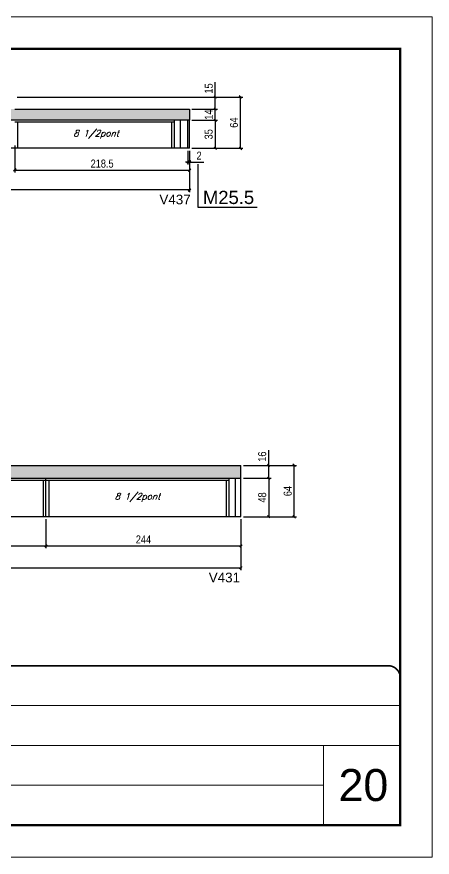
# Model space of a CAD drawing. Extents: x 3309 to 9590, y -2522 to 15424.
# Drawn here: x 9043 to 9563, y 8964 to 10014 of the extents above; entities that cross this region are included whole.
import ezdxf

# ---------------------------------------------------------------- set-up
doc = ezdxf.new("R2010")
doc.units = 0
doc.linetypes.add('CONTINUO', pattern=[0])
doc.linetypes.add('DASHED', pattern=[0.75, 0.5, -0.25])
for name, color, linetype in [('5', 5, 'Continuous'), ('COTA', 241, 'Continuous'), ('NOMENCLATURA', 7, 'Continuous'), ('Painéis', 200, 'Continuous'), ('SARR_2.2x7', 40, 'Continuous'), ('SARR_3.5x7', 81, 'Continuous'), ('texto', 7, 'Continuous')]:
    doc.layers.add(name, color=color, linetype=linetype)
for name, color, linetype, lineweight in [('CARIMBO', 255, 'Continuous', 9), ('Folhas', 255, 'Continuous', 9), ('SARRAFO DE PRESSAO', 251, 'DASHED', 9)]:
    doc.layers.add(name, color=color, linetype=linetype, lineweight=lineweight)
doc.styles.add('ARIAL', font='arial.ttf')
doc.styles.add('COTA TECNICA', font='techl___.ttf', dxfattribs={"height": 10})
doc.styles.add('Romans', font='romans.shx')
doc.styles.get("Standard").update_dxf_attribs({"font": 'arial.ttf'})
doc.dimstyles.new('PAINEL', dxfattribs={"dimtxt": 10, "dimasz": 3, "dimexe": 3, "dimexo": 3, "dimgap": 3, "dimtad": 1, "dimdec": 1, "dimzin": 12, "dimdsep": 46, "dimtxsty": 'COTA TECNICA', "dimblk1": 'OBLIQUE', "dimblk2": 'OBLIQUE', "dimsah": 1, "dimcen": 0.9, "dimclrd": 4, "dimclre": 4, "dimclrt": 240, "dimadec": 1, "dimazin": 3, "dimtfac": 1, "dimtdec": 1, "dimtmove": 0, "dimatfit": 3, "dimfxl": 1, "dimtolj": 1, "dimtzin": 12, "dimarcsym": 0})

# ---------------------------------------------------------------- blocks, each defined once
blk = doc.blocks.new('9999999999')
at = {"color": 30, "linetype": 'CONTINUO'}
for p, q in [((98564.6, 34379.6), (99584, 34379.6)), ((98564.6, 34329.8), (99488, 34329.8)), ((99584, 34329.8), (99488, 34329.8)), ((99488, 34329.8), (99488, 34230.2)), ((98564.6, 34280), (99488, 34280))]:
    blk.add_line(p, q, dxfattribs=at)
at = {"color": 30, "linetype": 'CONTINUO', "const_width": 2}
blk.add_lwpolyline([(99584, 34230.2), (99584, 34414.4, 0.414214), (99569, 34429.4), (98229, 34429.4, 0.414214), (98214, 34414.4), (98214, 34245.2, 0.414214), (98229, 34230.2), (99584, 34230.2)], format="xyb", dxfattribs=at)
at = {"layer": 'Folhas'}
blk.add_lwpolyline([(98139, 34190.2), (99624, 34190.2), (99624, 35240.2), (98139, 35240.2)], close=True, dxfattribs=at)
at = {"layer": 'Folhas', "color": 30, "const_width": 3}
blk.add_lwpolyline([(98214, 34230.2), (99584, 34230.2), (99584, 35200.2), (98214, 35200.2)], close=True, dxfattribs=at)
blk = doc.blocks.new('_Oblique')
at = {"color": 0, "linetype": 'ByBlock', "lineweight": -2}
blk.add_line((-0.5, -0.5), (0.5, 0.5), dxfattribs=at)
blk = doc.blocks.new('*D1317')
at = {"layer": 'COTA', "color": 4, "linetype": 'ByBlock', "lineweight": -2, "transparency": 16777216}
for p, q in [((8552.7, 9846.3), (8552.7, 9794.3)), ((9259.2, 9846.3), (9259.2, 9794.3)), ((9259.2, 9797.3), (8552.7, 9797.3))]:
    blk.add_line(p, q, dxfattribs=at)
at = {"layer": 'Defpoints', "color": 0, "linetype": 'ByBlock', "transparency": 16777216}
for p in [(8552.7, 9849.3), (9259.2, 9849.3), (8552.7, 9797.3)]:
    blk.add_point(p, dxfattribs=at)
at = {"layer": 'COTA', "color": 4, "linetype": 'ByBlock', "lineweight": -2, "transparency": 16777216, "xscale": 3, "yscale": 3, "zscale": 3, "rotation": 180}
blk.add_blockref('_Oblique', (8552.7, 9797.3), dxfattribs=at)
at = {"layer": 'COTA', "color": 4, "linetype": 'ByBlock', "lineweight": -2, "transparency": 16777216, "xscale": 3, "yscale": 3, "zscale": 3}
blk.add_blockref('_Oblique', (9259.2, 9797.3), dxfattribs=at)
at = {"layer": 'COTA', "color": 240, "linetype": 'ByBlock', "transparency": 16777216, "insert": (8905.9, 9805.4), "char_height": 10, "attachment_point": 5, "style": 'COTA TECNICA'}
blk.add_mtext('\\A1;706.5', dxfattribs=at)
blk = doc.blocks.new('*D1318')
at = {"layer": 'COTA', "color": 4, "lineweight": -2, "transparency": 16777216}
for p, q in [((9040.7, 9852.8), (9040.7, 9819)), ((9259.2, 9846.3), (9259.2, 9819)), ((9040.7, 9822), (9259.2, 9822))]:
    blk.add_line(p, q, dxfattribs=at)
at = {"layer": 'Defpoints', "color": 0, "transparency": 16777216}
for p in [(9040.7, 9855.8), (9259.2, 9849.3), (9259.2, 9822)]:
    blk.add_point(p, dxfattribs=at)
at = {"layer": 'COTA', "color": 4, "lineweight": -2, "transparency": 16777216, "xscale": 3, "yscale": 3, "zscale": 3, "rotation": 180}
blk.add_blockref('_Oblique', (9040.7, 9822), dxfattribs=at)
at = {"layer": 'COTA', "color": 4, "lineweight": -2, "transparency": 16777216, "xscale": 3, "yscale": 3, "zscale": 3}
blk.add_blockref('_Oblique', (9259.2, 9822), dxfattribs=at)
at = {"layer": 'COTA', "color": 240, "transparency": 16777216, "insert": (9149.9, 9830.1), "char_height": 10, "attachment_point": 5, "style": 'COTA TECNICA'}
blk.add_mtext('\\A1;218.5', dxfattribs=at)
blk = doc.blocks.new('*D1320')
at = {"layer": 'COTA', "color": 4, "lineweight": -2, "transparency": 16777216}
for p, q in [((9262.2, 9884.3), (9294.4, 9884.3)), ((9291.4, 9884.3), (9291.4, 9849.3)), ((9262.2, 9849.3), (9294.4, 9849.3))]:
    blk.add_line(p, q, dxfattribs=at)
at = {"layer": 'Defpoints', "color": 0, "transparency": 16777216}
for p in [(9259.2, 9884.3, 0), (9259.2, 9849.3, 0), (9291.4, 9849.3)]:
    blk.add_point(p, dxfattribs=at)
at = {"layer": 'COTA', "color": 4, "lineweight": -2, "transparency": 16777216, "xscale": 3, "yscale": 3, "zscale": 3}
for p, rotation in [((9291.4, 9884.3), 90), ((9291.4, 9849.3), 270)]:
    blk.add_blockref('_Oblique', p, dxfattribs=dict(at, rotation=rotation))
at = {"layer": 'COTA', "color": 240, "transparency": 16777216, "insert": (9283.2, 9866.8), "char_height": 10, "attachment_point": 5, "rotation": 90, "style": 'COTA TECNICA'}
blk.add_mtext('\\A1;35', dxfattribs=at)
blk = doc.blocks.new('*D1321')
at = {"layer": 'COTA', "color": 4, "lineweight": -2, "transparency": 16777216}
for p, q in [((9262.2, 9898.3), (9294.4, 9898.3)), ((9291.4, 9884.3), (9291.4, 9898.3)), ((9262.2, 9884.3), (9294.4, 9884.3))]:
    blk.add_line(p, q, dxfattribs=at)
at = {"layer": 'Defpoints', "color": 0, "transparency": 16777216}
for p in [(9259.2, 9898.3, 0), (9291.4, 9898.3), (9259.2, 9884.3, 0)]:
    blk.add_point(p, dxfattribs=at)
at = {"layer": 'COTA', "color": 4, "lineweight": -2, "transparency": 16777216, "xscale": 3, "yscale": 3, "zscale": 3}
for p, rotation in [((9291.4, 9898.3), 90), ((9291.4, 9884.3), 270)]:
    blk.add_blockref('_Oblique', p, dxfattribs=dict(at, rotation=rotation))
at = {"layer": 'COTA', "color": 240, "transparency": 16777216, "insert": (9283.3, 9891.3), "char_height": 10, "attachment_point": 5, "rotation": 90, "style": 'COTA TECNICA'}
blk.add_mtext('\\A1;14', dxfattribs=at)
blk = doc.blocks.new('*D1319')
at = {"layer": 'COTA', "color": 4, "lineweight": -2, "transparency": 16777216}
for p, q in [((9043.7, 9913.3), (9326, 9913.3)), ((9323, 9849.3), (9323, 9913.3)), ((9262.2, 9849.3), (9326, 9849.3))]:
    blk.add_line(p, q, dxfattribs=at)
at = {"layer": 'Defpoints', "color": 0, "transparency": 16777216}
for p in [(9040.7, 9913.3, 0), (9323, 9913.3), (9259.2, 9849.3, 0)]:
    blk.add_point(p, dxfattribs=at)
at = {"layer": 'COTA', "color": 4, "lineweight": -2, "transparency": 16777216, "xscale": 3, "yscale": 3, "zscale": 3}
for p, rotation in [((9323, 9913.3), 90), ((9323, 9849.3), 270)]:
    blk.add_blockref('_Oblique', p, dxfattribs=dict(at, rotation=rotation))
at = {"layer": 'COTA', "color": 240, "transparency": 16777216, "insert": (9314.9, 9881.3), "char_height": 10, "attachment_point": 5, "rotation": 90, "style": 'COTA TECNICA'}
blk.add_mtext('\\A1;64', dxfattribs=at)
blk = doc.blocks.new('*D1333')
at = {"layer": 'COTA', "color": 4, "lineweight": -2, "transparency": 16777216}
for p, q in [((9291.4, 9913.3), (9291.4, 9931.7)), ((9043.7, 9913.3), (9294.4, 9913.3)), ((9291.4, 9898.3), (9291.4, 9913.3)), ((9262.2, 9898.3), (9294.4, 9898.3))]:
    blk.add_line(p, q, dxfattribs=at)
at = {"layer": 'Defpoints', "color": 0, "transparency": 16777216}
for p in [(9040.7, 9913.3), (9291.4, 9913.3), (9259.2, 9898.3)]:
    blk.add_point(p, dxfattribs=at)
at = {"layer": 'COTA', "color": 4, "lineweight": -2, "transparency": 16777216, "xscale": 3, "yscale": 3, "zscale": 3}
for p, rotation in [((9291.4, 9913.3), 90), ((9291.4, 9898.3), 270)]:
    blk.add_blockref('_Oblique', p, dxfattribs=dict(at, rotation=rotation))
at = {"layer": 'COTA', "color": 240, "transparency": 16777216, "insert": (9283.3, 9924), "char_height": 10, "attachment_point": 5, "rotation": 90, "style": 'COTA TECNICA'}
blk.add_mtext('\\A1;15', dxfattribs=at)
blk = doc.blocks.new('*D1337')
at = {"layer": 'COTA', "color": 4, "lineweight": -2, "transparency": 16777216}
for p, q in [((9257.2, 9846.3), (9257.2, 9829.1)), ((9259.2, 9846.3), (9259.2, 9829.1)), ((9257.2, 9832.1), (9254.2, 9832.1)), ((9257.2, 9832.1), (9259.2, 9832.1)), ((9259.2, 9832.1), (9277.3, 9832.1))]:
    blk.add_line(p, q, dxfattribs=at)
at = {"layer": 'Defpoints', "color": 0, "transparency": 16777216}
for p in [(9257.2, 9849.3), (9259.2, 9849.3), (9259.2, 9832.1)]:
    blk.add_point(p, dxfattribs=at)
at = {"layer": 'COTA', "color": 4, "lineweight": -2, "transparency": 16777216, "xscale": 3, "yscale": 3, "zscale": 3}
blk.add_blockref('_Oblique', (9257.2, 9832.1), dxfattribs=at)
at = {"layer": 'COTA', "color": 4, "lineweight": -2, "transparency": 16777216, "xscale": 3, "yscale": 3, "zscale": 3, "rotation": 180}
blk.add_blockref('_Oblique', (9259.2, 9832.1), dxfattribs=at)
at = {"layer": 'COTA', "color": 240, "transparency": 16777216, "insert": (9271.2, 9840.1), "char_height": 10, "attachment_point": 5, "style": 'COTA TECNICA'}
blk.add_mtext('\\A1;2', dxfattribs=at)
blk = doc.blocks.new('*D1345')
at = {"layer": 'COTA', "color": 4, "linetype": 'ByBlock', "lineweight": -2, "transparency": 16777216}
for p, q in [((8835.6, 9386), (8835.6, 9349.5)), ((9079.6, 9386), (9079.6, 9349.5)), ((8835.6, 9352.5), (9079.6, 9352.5))]:
    blk.add_line(p, q, dxfattribs=at)
at = {"layer": 'Defpoints', "color": 0, "linetype": 'ByBlock', "transparency": 16777216}
for p in [(8835.6, 9389), (9079.6, 9389), (9079.6, 9352.5)]:
    blk.add_point(p, dxfattribs=at)
at = {"layer": 'COTA', "color": 4, "linetype": 'ByBlock', "lineweight": -2, "transparency": 16777216, "xscale": 3, "yscale": 3, "zscale": 3, "rotation": 180}
blk.add_blockref('_Oblique', (8835.6, 9352.5), dxfattribs=at)
at = {"layer": 'COTA', "color": 4, "linetype": 'ByBlock', "lineweight": -2, "transparency": 16777216, "xscale": 3, "yscale": 3, "zscale": 3}
blk.add_blockref('_Oblique', (9079.6, 9352.5), dxfattribs=at)
at = {"layer": 'COTA', "color": 240, "linetype": 'ByBlock', "transparency": 16777216, "insert": (8957.6, 9360.6), "char_height": 10, "attachment_point": 5, "style": 'COTA TECNICA'}
blk.add_mtext('\\A1;244', dxfattribs=at)
blk = doc.blocks.new('*D1346')
at = {"layer": 'COTA', "color": 4, "linetype": 'ByBlock', "lineweight": -2, "transparency": 16777216}
for p, q in [((9079.6, 9386), (9079.6, 9349.5)), ((9323.6, 9386), (9323.6, 9349.5)), ((9079.6, 9352.5), (9323.6, 9352.5))]:
    blk.add_line(p, q, dxfattribs=at)
at = {"layer": 'Defpoints', "color": 0, "linetype": 'ByBlock', "transparency": 16777216}
for p in [(9079.6, 9389), (9323.6, 9389), (9323.6, 9352.5)]:
    blk.add_point(p, dxfattribs=at)
at = {"layer": 'COTA', "color": 4, "linetype": 'ByBlock', "lineweight": -2, "transparency": 16777216, "xscale": 3, "yscale": 3, "zscale": 3, "rotation": 180}
blk.add_blockref('_Oblique', (9079.6, 9352.5), dxfattribs=at)
at = {"layer": 'COTA', "color": 4, "linetype": 'ByBlock', "lineweight": -2, "transparency": 16777216, "xscale": 3, "yscale": 3, "zscale": 3}
blk.add_blockref('_Oblique', (9323.6, 9352.5), dxfattribs=at)
at = {"layer": 'COTA', "color": 240, "linetype": 'ByBlock', "transparency": 16777216, "insert": (9201.6, 9360.6), "char_height": 10, "attachment_point": 5, "style": 'COTA TECNICA'}
blk.add_mtext('\\A1;244', dxfattribs=at)
blk = doc.blocks.new('*D1348')
at = {"layer": 'COTA', "color": 4, "linetype": 'ByBlock', "lineweight": -2, "transparency": 16777216}
for p, q in [((8617.1, 9386), (8617.1, 9322.1)), ((9323.6, 9386), (9323.6, 9322.1)), ((8617.1, 9325.1), (9323.6, 9325.1))]:
    blk.add_line(p, q, dxfattribs=at)
at = {"layer": 'Defpoints', "color": 0, "linetype": 'ByBlock', "transparency": 16777216}
for p in [(8617.1, 9389), (9323.6, 9389), (9323.6, 9325.1)]:
    blk.add_point(p, dxfattribs=at)
at = {"layer": 'COTA', "color": 4, "linetype": 'ByBlock', "lineweight": -2, "transparency": 16777216, "xscale": 3, "yscale": 3, "zscale": 3, "rotation": 180}
blk.add_blockref('_Oblique', (8617.1, 9325.1), dxfattribs=at)
at = {"layer": 'COTA', "color": 4, "linetype": 'ByBlock', "lineweight": -2, "transparency": 16777216, "xscale": 3, "yscale": 3, "zscale": 3}
blk.add_blockref('_Oblique', (9323.6, 9325.1), dxfattribs=at)
at = {"layer": 'COTA', "color": 240, "linetype": 'ByBlock', "transparency": 16777216, "insert": (8970.4, 9333.2), "char_height": 10, "attachment_point": 5, "style": 'COTA TECNICA'}
blk.add_mtext('\\A1;706.5', dxfattribs=at)
blk = doc.blocks.new('*D1350')
at = {"layer": 'COTA', "color": 4, "lineweight": -2, "transparency": 16777216}
for p, q in [((9326.6, 9437), (9361.3, 9437)), ((9358.3, 9437), (9358.3, 9389)), ((9326.6, 9389), (9361.3, 9389))]:
    blk.add_line(p, q, dxfattribs=at)
at = {"layer": 'Defpoints', "color": 0, "transparency": 16777216}
for p in [(9323.6, 9437), (9323.6, 9389), (9358.3, 9389)]:
    blk.add_point(p, dxfattribs=at)
at = {"layer": 'COTA', "color": 4, "lineweight": -2, "transparency": 16777216, "xscale": 3, "yscale": 3, "zscale": 3}
for p, rotation in [((9358.3, 9437), 90), ((9358.3, 9389), 270)]:
    blk.add_blockref('_Oblique', p, dxfattribs=dict(at, rotation=rotation))
at = {"layer": 'COTA', "color": 240, "transparency": 16777216, "insert": (9350.2, 9413), "char_height": 10, "attachment_point": 5, "rotation": 90, "style": 'COTA TECNICA'}
blk.add_mtext('\\A1;48', dxfattribs=at)
blk = doc.blocks.new('*D1351')
at = {"layer": 'COTA', "color": 4, "lineweight": -2, "transparency": 16777216}
for p, q in [((9358.3, 9453), (9358.3, 9472)), ((9326.6, 9453), (9361.3, 9453)), ((9358.3, 9437), (9358.3, 9453)), ((9326.6, 9437), (9361.3, 9437))]:
    blk.add_line(p, q, dxfattribs=at)
at = {"layer": 'Defpoints', "color": 0, "transparency": 16777216}
for p in [(9323.6, 9453), (9358.3, 9453), (9323.6, 9437)]:
    blk.add_point(p, dxfattribs=at)
at = {"layer": 'COTA', "color": 4, "lineweight": -2, "transparency": 16777216, "xscale": 3, "yscale": 3, "zscale": 3}
for p, rotation in [((9358.3, 9453), 90), ((9358.3, 9437), 270)]:
    blk.add_blockref('_Oblique', p, dxfattribs=dict(at, rotation=rotation))
at = {"layer": 'COTA', "color": 240, "transparency": 16777216, "insert": (9350.2, 9464), "char_height": 10, "attachment_point": 5, "rotation": 90, "style": 'COTA TECNICA'}
blk.add_mtext('\\A1;16', dxfattribs=at)
blk = doc.blocks.new('*D1352')
at = {"layer": 'COTA', "color": 4, "lineweight": -2, "transparency": 16777216}
for p, q in [((9326.6, 9453), (9393.2, 9453)), ((9390.2, 9389), (9390.2, 9453)), ((9326.6, 9389), (9393.2, 9389))]:
    blk.add_line(p, q, dxfattribs=at)
at = {"layer": 'Defpoints', "color": 0, "transparency": 16777216}
for p in [(9323.6, 9453), (9390.2, 9453), (9323.6, 9389)]:
    blk.add_point(p, dxfattribs=at)
at = {"layer": 'COTA', "color": 4, "lineweight": -2, "transparency": 16777216, "xscale": 3, "yscale": 3, "zscale": 3}
for p, rotation in [((9390.2, 9453), 90), ((9390.2, 9389), 270)]:
    blk.add_blockref('_Oblique', p, dxfattribs=dict(at, rotation=rotation))
at = {"layer": 'COTA', "color": 240, "transparency": 16777216, "insert": (9382.1, 9421), "char_height": 10, "attachment_point": 5, "rotation": 90, "style": 'COTA TECNICA'}
blk.add_mtext('\\A1;64', dxfattribs=at)

msp = doc.modelspace()

# ---------------------------------------------------------------- hatches: boundary and pattern name
at = {"layer": 'COTA'}
h = msp.add_hatch(dxfattribs=at)
h.set_pattern_fill('AR-CONC', color=256, scale=0.03)
h.paths.add_polyline_path([(9040.65, 9898.29), (8552.65, 9898.29), (8552.65, 9884.29), (9259.15, 9884.29), (9259.15, 9898.29)])
h = msp.add_hatch(dxfattribs=at)
h.set_pattern_fill('AR-CONC', color=256, scale=0.03)
h.set_pattern_definition([(50, (0, -64.954), (5.46554, -0.4781726), [0.5715, -6.2865]), (355, (0, -64.954), (-1.0573026, 5.7317054), [0.4572, -5.0292175]), (100.451445, (0.4555, -64.994), (4.4082374, 5.2535326), [0.4857003, -5.3427073]), (46.1842, (0, -63.43), (8.1323712, -1.26127), [0.85725, -9.42975]), (96.63556, (0.678, -63.535), (7.122124, 7.4227837), [0.7285507, -8.014068]), (351.18415, (0, -63.43), (7.122124, 7.422784), [0.685799, -7.543792]), (21, (0.762, -63.811), (4.5484317, -3.067956), [0.5715, -6.2865]), (326, (0.762, -63.811), (1.8540609, 5.525639), [0.4572, -5.0292]), (71.451445, (1.141, -64.0667), (6.4024926, 2.457683), [0.4857003, -5.3426981]), (37.5, (0, -64.954), (0.0926581, 2.53665117), [0, -4.96824, 0, -5.1054, 0, -5.04825]), (7.5, (0, -64.954), (2.0045899, 3.00541724), [0, -2.91084, 0, -4.85394, 0, -1.92405]), (327.5, (-1.6993, -64.954), (4.06771786, -0.17186232), [0, -1.905, 0, -5.9436, 0, -7.8867]), (317.5, (-2.4613, -64.954), (4.4438754, 0.7627947), [0, -2.4765, 0, -3.94716, 0, -5.6007])])
h.paths.add_polyline_path([(8587.12, 9389.03), (8617.12, 9389.03), (8617.12, 9437.03), (9323.62, 9437.03), (9323.62, 9453.03), (8286.62, 9453.03), (8286.62, 9439.03), (8587.12, 9439.03)])

# ---------------------------------------------------------------- linework, layer by layer
for p, q in [((9040.65, 9898.29), (9259.15, 9898.29)), ((9259.15, 9898.29), (9259.15, 9884.29)), ((8286.62, 9453.03), (9323.62, 9453.03)), ((9323.62, 9437.03), (9323.62, 9453.03))]:
    msp.add_line(p, q, dxfattribs=at)
at = {"layer": 'NOMENCLATURA', "linetype": 'Continuous'}
for p, q in [((9270.17, 9775.45), (9270.17, 9829.62)), ((9343.95, 9775.45), (9270.17, 9775.45))]:
    msp.add_line(p, q, dxfattribs=at)
at = {"layer": 'Painéis', "linetype": 'ByBlock'}
for p, q in [((9259.15, 9884.29), (8552.65, 9884.29)), ((9257.15, 9849.29), (9257.15, 9884.29)), ((9259.15, 9849.29), (9259.15, 9884.29)), ((9259.15, 9849.29), (8552.65, 9849.29)), ((8617.12, 9437.03), (9323.62, 9437.03)), ((9079.62, 9389.03), (9079.62, 9437.03)), ((9323.62, 9389.03), (9323.62, 9437.03)), ((8617.12, 9389.03), (9323.62, 9389.03))]:
    msp.add_line(p, q, dxfattribs=at)
at = {"layer": 'SARR_2.2x7', "linetype": 'Continuous'}
for p, q in [((9240.15, 9882.09), (9040.65, 9882.09)), ((9248.15, 9849.29), (9248.15, 9884.29)), ((8835.62, 9434.83), (9079.62, 9434.83)), ((9079.62, 9434.83), (9308.62, 9434.83)), ((9316.62, 9389.03), (9316.62, 9437.03))]:
    msp.add_line(p, q, dxfattribs=at)
at = {"layer": 'SARR_3.5x7'}
for p, q in [((9044.15, 9882.09), (9044.15, 9849.29)), ((9236.65, 9882.09), (9236.65, 9849.29)), ((9240.15, 9884.29), (9240.15, 9849.29)), ((9076.12, 9434.83), (9076.12, 9389.03)), ((9083.12, 9434.83), (9083.12, 9389.03)), ((9305.12, 9434.83), (9305.12, 9389.03)), ((9308.62, 9437.03), (9308.62, 9389.03))]:
    msp.add_line(p, q, dxfattribs=at)

# ---------------------------------------------------------------- block references
at = {"layer": 'SARRAFO DE PRESSAO', "color": 6, "linetype": 'ByBlock'}
msp.add_blockref('9999999999', (-90061.11, -25226.65), dxfattribs=at)

# ---------------------------------------------------------------- texts
at = {"layer": '5', "linetype": 'Continuous'}
for s, rotation, p in [('V437', 359.99996, (9221.58, 9779.3)), ('V431', 0.00004, (9283.31, 9307.06, 0))]:
    msp.add_text(s, height=12, rotation=rotation, dxfattribs=at).set_placement(p)
at = {"layer": 'CARIMBO', "style": 'ARIAL'}
msp.add_text('20', height=40, dxfattribs=at).set_placement((9445.73, 9033.7))
at = {"layer": 'NOMENCLATURA', "linetype": 'Continuous'}
msp.add_text('M25.5', height=16.5, dxfattribs=at).set_placement((9276.04, 9779.64))
at = {"layer": 'texto', "color": 2, "char_height": 8, "attachment_point": 5, "style": 'Romans'}
for insert in [(9142.4, 9866.79), (9194.12, 9413.03)]:
    msp.add_mtext('{\\Q19;\\C256;8 1/2pont}', dxfattribs=dict(at, insert=insert))

# ---------------------------------------------------------------- dimensions: what is measured, and where the dimension line sits
at = {"layer": 'COTA'}
for base, p1, p2, picture, middle in [((9291.39, 9913.29), (9259.15, 9898.29), (9040.65, 9913.29), '*D1333', (9283.28, 9923.97)), ((9323.03, 9913.29, 0), (9259.15, 9849.29), (9040.65, 9913.29), '*D1319', (9314.93, 9881.29, 0)), ((9291.39, 9849.29, 0), (9259.15, 9884.29), (9259.15, 9849.29), '*D1320', (9283.17, 9866.79, 0)), ((9358.31, 9453.03), (9323.62, 9437.03), (9323.62, 9453.03), '*D1351', (9350.21, 9464.04)), ((9390.21, 9453.03), (9323.62, 9389.03), (9323.62, 9453.03), '*D1352', (9382.11, 9421.03)), ((9358.31, 9389.03), (9323.62, 9437.03), (9323.62, 9389.03), '*D1350', (9350.22, 9413.03))]:
    dim = msp.add_linear_dim(base=base, p1=p1, p2=p2, angle=90, dimstyle='PAINEL', dxfattribs=at)
    dim.commit()
    dim.dimension.update_dxf_attribs({"geometry": picture, "text_midpoint": middle})
dim = msp.add_linear_dim(base=(9291.39, 9898.29, 0), p1=(9259.15, 9884.29), p2=(9259.15, 9898.29), angle=90, dimstyle='PAINEL', dxfattribs=at)
dim.commit()
dim.dimension.update_dxf_attribs({"geometry": '*D1321', "text_midpoint": (9291.39, 9891.29, 0), "dimtype": 160})
at = {"layer": 'COTA', "linetype": 'ByBlock'}
dim = msp.add_linear_dim(base=(8552.65, 9797.31), p1=(9259.15, 9849.29), p2=(8552.65, 9849.29), angle=180, dimstyle='PAINEL', dxfattribs=at)
dim.commit()
dim.dimension.update_dxf_attribs({"geometry": '*D1317', "text_midpoint": (8905.9, 9805.42)})
at = {"layer": 'COTA'}
for base, p1, picture, middle in [((9259.15, 9821.96), (9040.65, 9855.79), '*D1318', (9149.9, 9830.1)), ((9259.15, 9832.13), (9257.15, 9849.29), '*D1337', (9271.21, 9840.13))]:
    dim = msp.add_linear_dim(base=base, p1=p1, p2=(9259.15, 9849.29), dimstyle='PAINEL', dxfattribs=at)
    dim.commit()
    dim.dimension.update_dxf_attribs({"geometry": picture, "text_midpoint": middle})
at = {"layer": 'COTA', "linetype": 'ByBlock'}
for base, p1, p2, picture, middle in [((9323.62, 9325.07), (8617.12, 9389.03), (9323.62, 9389.03), '*D1348', (8970.37, 9333.18)), ((9079.62, 9352.54), (8835.62, 9389.03), (9079.62, 9389.03), '*D1345', (8957.62, 9360.61))]:
    dim = msp.add_linear_dim(base=base, p1=p1, p2=p2, dimstyle='PAINEL', dxfattribs=at)
    dim.commit()
    dim.dimension.update_dxf_attribs({"geometry": picture, "text_midpoint": middle})
dim = msp.add_linear_dim(base=(9323.62, 9352.54), p1=(9079.62, 9389.03), p2=(9323.62, 9389.03), dimstyle='PAINEL', override={"dimtmove": 1}, dxfattribs=at)
dim.commit()
dim.dimension.update_dxf_attribs({"geometry": '*D1346', "text_midpoint": (9201.62, 9360.61)})

doc.saveas('drawing.dxf')
